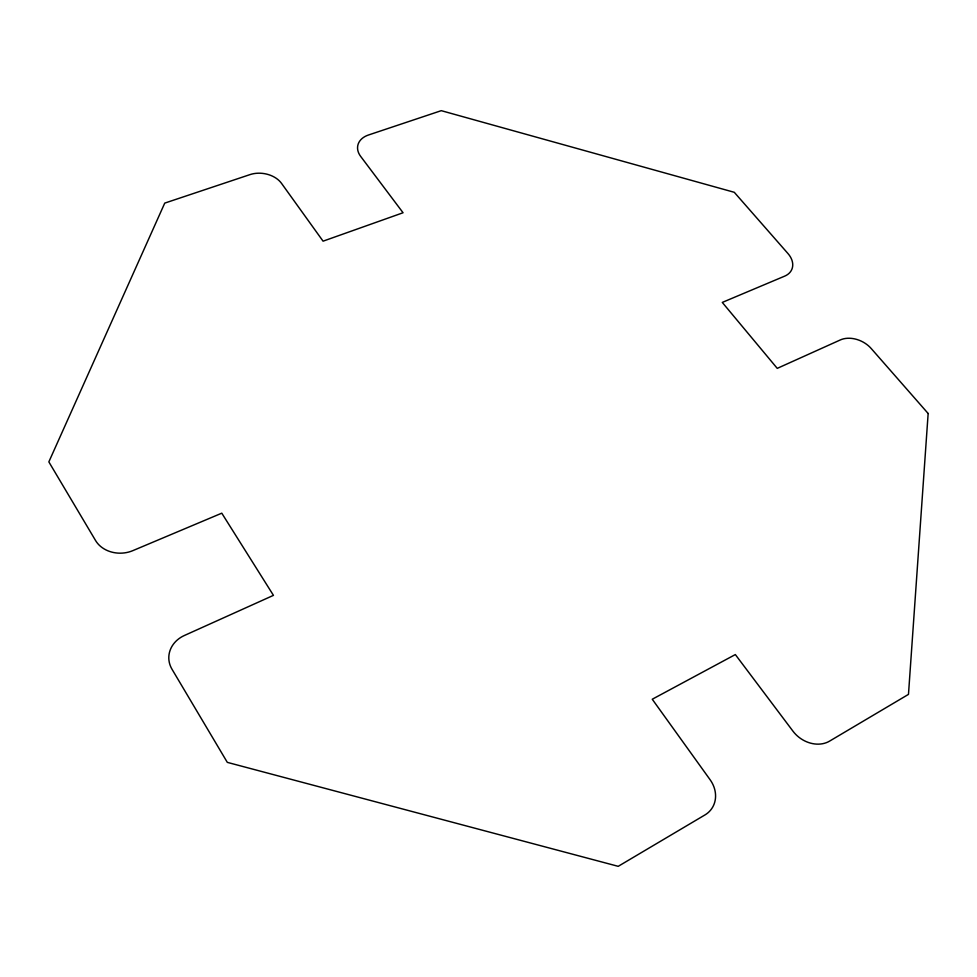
<?xml version="1.0" encoding="UTF-8"?>
<svg xmlns="http://www.w3.org/2000/svg" width="977" height="977" viewBox="0 0 977 977"><rect width="100%" height="100%" fill="white"/><g stroke="black" fill="none" stroke-linecap="round" stroke-linejoin="round"><path stroke-width="1.47" d="M928.15 413.491L908.476 694.378L829.546 741.14A27.405 22.373 36.4 0 1 792.982 731.199L735.339 654.566L652.257 699.239L710.12 779.756A28.345 24.474 36.8 0 1 704.991 814.916L618.209 866.33L227.311 762.365L172.001 669.233A28.48 24.913 -0.9 0 1 184.323 635.526L273.45 595.359L221.779 513.181L132.787 550.662A27.686 22.911 -1.6 0 1 95.575 540.55L48.85 461.889L164.747 203.106L249.965 174.614A23.46 17.036 7.9 0 1 281.571 183.432L323.069 241.172L403.061 212.754L360.635 156.357A22.508 16.011 11.5 0 1 368.427 135.021L441.274 110.67L734.277 192.298L787.975 253.556A22.337 15.84 22.9 0 1 784.678 276.137L722.284 302.418L777.252 368.366L840.367 339.923A23.192 16.731 26.4 0 1 871.203 348.52L928.15 413.491"/></g></svg>
